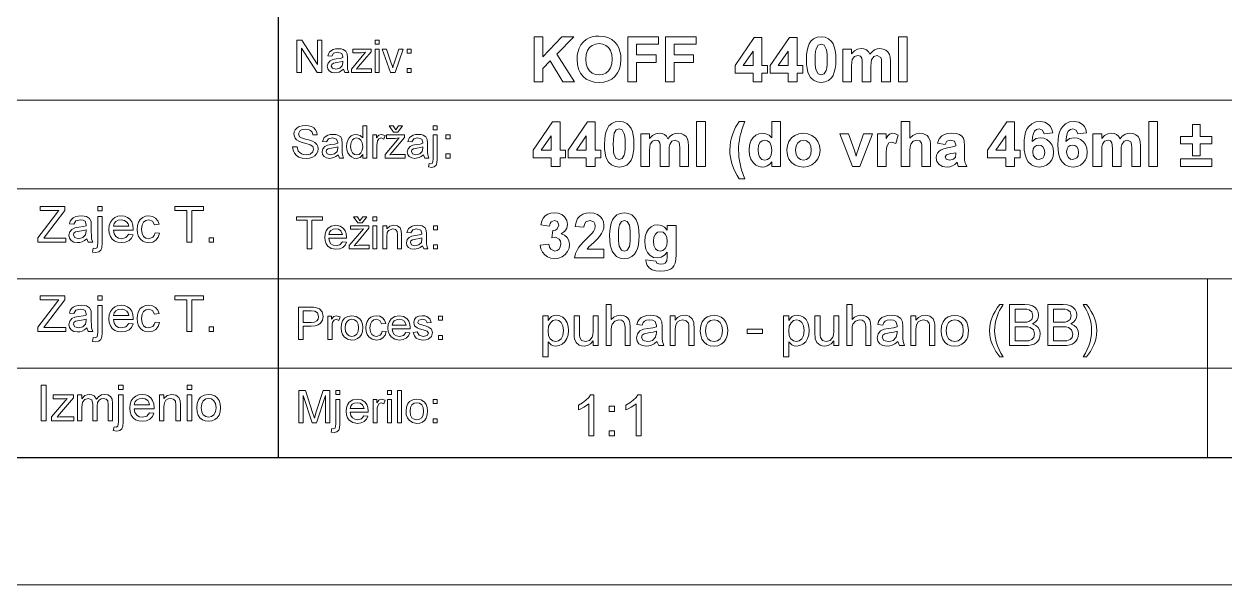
# Model space of a CAD drawing. Extents: x 0 to 420, y 0 to 594.
# Drawn here: x 303 to 369.6, y 0 to 31.1 of the extents above; entities that cross this region are included whole.
import ezdxf

# ---------------------------------------------------------------- set-up
doc = ezdxf.new("R2010")
doc.units = 0

msp = doc.modelspace()

# ---------------------------------------------------------------- linework, layer by layer
at = {"color": 3, "lineweight": 30}
for p, q in [((317.098, 61.47), (317.098, 7.07)), ((28.291, 7.07), (412.971, 7.07))]:
    msp.add_line(p, q, dxfattribs=at)
at = {"lineweight": 13}
for p, q in [((201.425, 26.87), (412.971, 26.87)), ((201.425, 21.97), (412.971, 21.97)), ((201.425, 16.97), (412.971, 16.97)), ((201.425, 12.02), (412.971, 12.02)), ((0, 0), (420.043, 0))]:
    msp.add_line(p, q, dxfattribs=at)
at = {"lineweight": 13, "ltscale": 0.2475}
msp.add_line((368.578, 16.97), (368.578, 7.07), dxfattribs=at)
at = {"lineweight": 13}
for points in [[(318.13, 28.418), (318.13, 30.199), (318.392, 30.199), (319.268, 28.854), (319.268, 30.199), (319.515, 30.199), (319.515, 28.418), (319.253, 28.418), (318.377, 29.763), (318.377, 28.418)], [(322.459, 29.976), (322.459, 30.199), (322.681, 30.199), (322.681, 29.976)], [(331.275, 27.893), (331.275, 30.393), (331.761, 30.393), (331.761, 29.272), (332.813, 30.393), (333.48, 30.393), (332.532, 29.426), (333.515, 27.893), (332.862, 27.893), (332.162, 29.049), (331.761, 28.641), (331.761, 27.893)], [(333.654, 29.128), (333.666, 29.367), (333.704, 29.58), (333.768, 29.765), (333.869, 29.945), (334.002, 30.105), (334.156, 30.237), (334.325, 30.33), (334.489, 30.384), (334.67, 30.417), (334.866, 30.428), (335.128, 30.406), (335.364, 30.343), (335.571, 30.236), (335.752, 30.087), (335.871, 29.94), (335.964, 29.772), (336.031, 29.582), (336.071, 29.372), (336.084, 29.14), (336.063, 28.855), (336.002, 28.604), (335.899, 28.384), (335.754, 28.198), (335.575, 28.049), (335.369, 27.943), (335.134, 27.88), (334.872, 27.858), (334.607, 27.879), (334.371, 27.943), (334.163, 28.048), (333.983, 28.196), (333.839, 28.381), (333.736, 28.598), (333.674, 28.847)], [(334.14, 29.145), (334.163, 28.882), (334.232, 28.666), (334.346, 28.496), (334.497, 28.373), (334.672, 28.299), (334.872, 28.275), (335.071, 28.299), (335.245, 28.372), (335.394, 28.494), (335.507, 28.665), (335.575, 28.884), (335.598, 29.152), (335.576, 29.416), (335.51, 29.631), (335.399, 29.798), (335.253, 29.916), (335.077, 29.987), (334.872, 30.011), (334.666, 29.987), (334.489, 29.915), (334.341, 29.795), (334.229, 29.627), (334.162, 29.41)], [(336.466, 27.893), (336.466, 30.393), (338.167, 30.393), (338.167, 29.976), (336.952, 29.976), (336.952, 29.386), (338.029, 29.386), (338.029, 28.969), (336.952, 28.969), (336.952, 27.893)], [(338.549, 27.893), (338.549, 30.393), (340.251, 30.393), (340.251, 29.976), (339.035, 29.976), (339.035, 29.386), (340.112, 29.386), (340.112, 28.969), (339.035, 28.969), (339.035, 27.893)], [(343.41, 27.893), (343.41, 28.379), (342.404, 28.379), (342.404, 28.794), (343.475, 30.358), (343.897, 30.358), (343.897, 28.796), (344.209, 28.796), (344.209, 28.379), (343.897, 28.379), (343.897, 27.893)], [(345.355, 27.893), (345.355, 28.379), (344.348, 28.379), (344.348, 28.794), (345.419, 30.358), (345.841, 30.358), (345.841, 28.796), (346.154, 28.796), (346.154, 28.379), (345.841, 28.379), (345.841, 27.893)], [(347.178, 30.393), (347.404, 30.364), (347.594, 30.279), (347.749, 30.136), (347.837, 29.998), (347.906, 29.828), (347.955, 29.625), (347.984, 29.391), (347.994, 29.125), (347.984, 28.859), (347.954, 28.625), (347.905, 28.422), (347.836, 28.251), (347.747, 28.112), (347.593, 27.971), (347.403, 27.886), (347.178, 27.858), (346.949, 27.889), (346.752, 27.982), (346.586, 28.137), (346.506, 28.266), (346.443, 28.429), (346.398, 28.628), (346.371, 28.862), (346.362, 29.13), (346.372, 29.395), (346.401, 29.628), (346.451, 29.83), (346.52, 30), (346.609, 30.139), (346.763, 30.28), (346.952, 30.365)], [(347.178, 29.976), (347.013, 29.923), (346.901, 29.731), (346.871, 29.583), (346.854, 29.381), (346.848, 29.125), (346.853, 28.871), (346.869, 28.676), (346.895, 28.54), (347.014, 28.328), (347.178, 28.275), (347.343, 28.329), (347.455, 28.521), (347.484, 28.667), (347.502, 28.868), (347.508, 29.125), (347.502, 29.379), (347.487, 29.574), (347.461, 29.71), (347.342, 29.923)], [(351.466, 27.893), (351.466, 30.393), (351.952, 30.393), (351.952, 27.893)], [(320.702, 28.591), (320.581, 28.499), (320.469, 28.438), (320.236, 28.393), (320.055, 28.419), (319.922, 28.496), (319.839, 28.614), (319.812, 28.76), (319.853, 28.931), (319.962, 29.056), (320.114, 29.127), (320.301, 29.16), (320.522, 29.194), (320.676, 29.234), (320.678, 29.287), (320.618, 29.462), (320.381, 29.531), (320.163, 29.482), (320.059, 29.309), (319.837, 29.333), (319.933, 29.554), (320.128, 29.684), (320.265, 29.718), (320.423, 29.729), (320.573, 29.719), (320.693, 29.69), (320.846, 29.591), (320.914, 29.441), (320.925, 29.246), (320.925, 28.97), (320.929, 28.73), (320.94, 28.591), (320.999, 28.418), (320.777, 28.418)], [(321.148, 28.418), (321.148, 28.604), (321.929, 29.531), (321.704, 29.506), (321.222, 29.506), (321.222, 29.704), (322.236, 29.704), (322.236, 29.557), (321.549, 28.743), (321.421, 28.591), (321.558, 28.61), (321.687, 28.616), (322.261, 28.616), (322.261, 28.418)], [(322.459, 28.418), (322.459, 29.704), (322.681, 29.704), (322.681, 28.418)], [(323.321, 28.418), (322.854, 29.704), (323.09, 29.704), (323.354, 28.934), (323.397, 28.807), (323.436, 28.675), (323.47, 28.787), (323.515, 28.919), (323.782, 29.704), (324.017, 29.704), (323.581, 28.418)], [(324.24, 29.482), (324.24, 29.704), (324.462, 29.704), (324.462, 29.482)], [(343.41, 28.796), (343.41, 29.599), (342.86, 28.796)], [(345.355, 28.796), (345.355, 29.599), (344.804, 28.796)], [(348.376, 29.699), (348.862, 29.699), (348.862, 29.453), (349.021, 29.609), (349.199, 29.702), (349.397, 29.733), (349.55, 29.715), (349.682, 29.659), (349.793, 29.565), (349.881, 29.433), (350.004, 29.565), (350.136, 29.659), (350.277, 29.715), (350.428, 29.733), (350.61, 29.713), (350.762, 29.653), (350.881, 29.553), (350.966, 29.416), (351.002, 29.266), (351.015, 29.044), (351.015, 27.893), (350.529, 27.893), (350.529, 28.909), (350.517, 29.127), (350.481, 29.251), (350.283, 29.351), (350.1, 29.291), (349.976, 29.115), (349.948, 28.964), (349.938, 28.747), (349.938, 27.893), (349.452, 27.893), (349.452, 28.867), (349.446, 29.081), (349.428, 29.202), (349.352, 29.314), (349.212, 29.351), (349.021, 29.293), (348.899, 29.124), (348.871, 28.977), (348.862, 28.757), (348.862, 27.893), (348.376, 27.893)], [(320.678, 29.036), (320.534, 28.997), (320.332, 28.964), (320.147, 28.925), (320.064, 28.863), (320.034, 28.771), (320.098, 28.643), (320.286, 28.591), (320.503, 28.644), (320.642, 28.779), (320.676, 28.967)], [(324.24, 28.418), (324.24, 28.641), (324.462, 28.641), (324.462, 28.418)], [(317.889, 24.289), (318.137, 24.289), (318.206, 24.051), (318.376, 23.901), (318.498, 23.858), (318.634, 23.843), (318.859, 23.887), (319.004, 24.006), (319.052, 24.16), (319.006, 24.3), (318.855, 24.402), (318.747, 24.438), (318.558, 24.49), (318.359, 24.547), (318.225, 24.601), (318.11, 24.676), (318.028, 24.766), (317.964, 24.987), (317.983, 25.117), (318.039, 25.238), (318.133, 25.341), (318.261, 25.415), (318.415, 25.461), (318.585, 25.476), (318.77, 25.46), (318.932, 25.414), (319.065, 25.337), (319.163, 25.231), (319.225, 25.102), (319.25, 24.957), (319.002, 24.957), (318.965, 25.096), (318.887, 25.197), (318.764, 25.258), (318.595, 25.278), (318.422, 25.258), (318.303, 25.199), (318.211, 25.008), (318.276, 24.849), (318.391, 24.786), (318.609, 24.721), (318.839, 24.66), (318.989, 24.608), (319.127, 24.527), (319.224, 24.427), (319.28, 24.31), (319.299, 24.175), (319.279, 24.038), (319.218, 23.909), (319.12, 23.798), (318.986, 23.715), (318.825, 23.663), (318.645, 23.646), (318.424, 23.664), (318.242, 23.721), (318.097, 23.815), (317.987, 23.947), (317.916, 24.108)], [(321.773, 23.67), (321.773, 23.857), (321.625, 23.698), (321.422, 23.646), (321.278, 23.667), (321.146, 23.73), (321.035, 23.831), (320.952, 23.965), (320.9, 24.127), (320.882, 24.312), (320.898, 24.495), (320.946, 24.659), (321.025, 24.797), (321.137, 24.898), (321.271, 24.96), (321.421, 24.981), (321.626, 24.927), (321.773, 24.787), (321.773, 25.451), (321.996, 25.451), (321.996, 23.67)], [(323.603, 25.229), (323.764, 25.451), (323.987, 25.451), (323.727, 25.105), (323.48, 25.105), (323.245, 25.451), (323.467, 25.451)], [(325.681, 25.229), (325.681, 25.451), (325.904, 25.451), (325.904, 25.229)], [(332.221, 23.201), (332.221, 23.687), (331.214, 23.687), (331.214, 24.102), (332.285, 25.667), (332.707, 25.667), (332.707, 24.104), (333.019, 24.104), (333.019, 23.687), (332.707, 23.687), (332.707, 23.201)], [(334.165, 23.201), (334.165, 23.687), (333.158, 23.687), (333.158, 24.102), (334.23, 25.667), (334.651, 25.667), (334.651, 24.104), (334.964, 24.104), (334.964, 23.687), (334.651, 23.687), (334.651, 23.201)], [(335.988, 25.701), (336.214, 25.673), (336.404, 25.587), (336.559, 25.444), (336.647, 25.306), (336.716, 25.136), (336.765, 24.934), (336.794, 24.699), (336.804, 24.433), (336.794, 24.167), (336.765, 23.933), (336.715, 23.73), (336.646, 23.56), (336.557, 23.42), (336.403, 23.279), (336.214, 23.195), (335.988, 23.167), (335.759, 23.197), (335.562, 23.29), (335.397, 23.445), (335.316, 23.574), (335.253, 23.738), (335.208, 23.936), (335.181, 24.17), (335.172, 24.438), (335.182, 24.703), (335.212, 24.936), (335.261, 25.138), (335.33, 25.308), (335.419, 25.447), (335.573, 25.588), (335.763, 25.673)], [(340.276, 23.201), (340.276, 25.701), (340.762, 25.701), (340.762, 23.201)], [(342.95, 22.507), (342.637, 22.507), (342.518, 22.701), (342.413, 22.898), (342.324, 23.1), (342.25, 23.305), (342.191, 23.51), (342.15, 23.712), (342.125, 23.91), (342.117, 24.106), (342.127, 24.343), (342.157, 24.573), (342.208, 24.797), (342.279, 25.015), (342.355, 25.197), (342.439, 25.373), (342.534, 25.541), (342.637, 25.701), (342.95, 25.701), (342.859, 25.459), (342.783, 25.235), (342.722, 25.031), (342.677, 24.845), (342.645, 24.665), (342.621, 24.481), (342.607, 24.291), (342.603, 24.096), (342.608, 23.913), (342.623, 23.726), (342.647, 23.537), (342.681, 23.35), (342.722, 23.169), (342.77, 22.994), (342.812, 22.864), (342.872, 22.702)], [(344.929, 23.201), (344.443, 23.201), (344.443, 23.466), (344.329, 23.332), (344.195, 23.239), (344.052, 23.185), (343.908, 23.167), (343.721, 23.194), (343.553, 23.277), (343.403, 23.416), (343.286, 23.603), (343.216, 23.835), (343.193, 24.111), (343.216, 24.39), (343.286, 24.622), (343.403, 24.804), (343.555, 24.936), (343.732, 25.015), (343.933, 25.042), (344.121, 25.014), (344.291, 24.93), (344.443, 24.79), (344.443, 25.701), (344.929, 25.701)], [(352.099, 25.701), (352.099, 24.765), (352.261, 24.919), (352.442, 25.011), (352.642, 25.042), (352.796, 25.026), (352.934, 24.981), (353.048, 24.911), (353.13, 24.825), (353.221, 24.615), (353.239, 24.468), (353.245, 24.257), (353.245, 23.201), (352.759, 23.201), (352.759, 24.14), (352.752, 24.369), (352.733, 24.495), (352.641, 24.615), (352.476, 24.66), (352.272, 24.603), (352.141, 24.431), (352.11, 24.289), (352.099, 24.092), (352.099, 23.201), (351.613, 23.201), (351.613, 25.701)], [(357.412, 23.201), (357.412, 23.687), (356.405, 23.687), (356.405, 24.102), (357.476, 25.667), (357.898, 25.667), (357.898, 24.104), (358.21, 24.104), (358.21, 23.687), (357.898, 23.687), (357.898, 23.201)], [(360.016, 25.058), (359.53, 25.007), (359.441, 25.217), (359.256, 25.285), (359.116, 25.251), (359, 25.15), (358.938, 25.028), (358.895, 24.841), (358.868, 24.589), (359.07, 24.746), (359.316, 24.798), (359.509, 24.774), (359.681, 24.699), (359.835, 24.575), (359.955, 24.411), (360.027, 24.218), (360.051, 23.997), (360.026, 23.763), (359.953, 23.562), (359.831, 23.394), (359.67, 23.267), (359.482, 23.192), (359.266, 23.167), (359.033, 23.199), (358.831, 23.296), (358.657, 23.459), (358.553, 23.628), (358.478, 23.844), (358.434, 24.107), (358.419, 24.416), (358.429, 24.674), (358.459, 24.901), (358.509, 25.098), (358.579, 25.264), (358.669, 25.4), (358.852, 25.567), (359.068, 25.668), (359.318, 25.701), (359.574, 25.66), (359.782, 25.536), (359.889, 25.41), (359.967, 25.25)], [(361.891, 25.058), (361.405, 25.007), (361.316, 25.217), (361.131, 25.285), (360.991, 25.251), (360.875, 25.15), (360.813, 25.028), (360.77, 24.841), (360.743, 24.589), (360.945, 24.746), (361.191, 24.798), (361.384, 24.774), (361.556, 24.699), (361.71, 24.575), (361.83, 24.411), (361.902, 24.218), (361.926, 23.997), (361.901, 23.763), (361.828, 23.562), (361.706, 23.394), (361.545, 23.267), (361.357, 23.192), (361.141, 23.167), (360.908, 23.199), (360.706, 23.296), (360.532, 23.459), (360.428, 23.628), (360.353, 23.844), (360.309, 24.107), (360.294, 24.416), (360.304, 24.674), (360.334, 24.901), (360.384, 25.098), (360.454, 25.264), (360.544, 25.4), (360.727, 25.567), (360.943, 25.668), (361.193, 25.701), (361.449, 25.66), (361.657, 25.536), (361.764, 25.41), (361.842, 25.25)], [(365.328, 23.201), (365.328, 25.701), (365.814, 25.701), (365.814, 23.201)], [(367.759, 23.792), (367.759, 24.451), (367.099, 24.451), (367.099, 24.868), (367.759, 24.868), (367.759, 25.528), (368.176, 25.528), (368.176, 24.868), (368.835, 24.868), (368.835, 24.451), (368.176, 24.451), (368.176, 23.792)], [(320.412, 23.843), (320.291, 23.751), (320.179, 23.69), (319.946, 23.646), (319.765, 23.671), (319.632, 23.749), (319.549, 23.866), (319.522, 24.012), (319.563, 24.184), (319.672, 24.308), (319.824, 24.379), (320.011, 24.412), (320.232, 24.446), (320.387, 24.487), (320.388, 24.539), (320.329, 24.715), (320.091, 24.783), (319.873, 24.734), (319.769, 24.561), (319.547, 24.585), (319.643, 24.806), (319.838, 24.936), (319.975, 24.97), (320.133, 24.981), (320.283, 24.971), (320.403, 24.942), (320.556, 24.843), (320.624, 24.693), (320.635, 24.498), (320.635, 24.222), (320.639, 23.982), (320.65, 23.843), (320.709, 23.67), (320.487, 23.67)], [(321.105, 24.313), (321.13, 24.107), (321.206, 23.96), (321.315, 23.873), (321.442, 23.843), (321.57, 23.871), (321.677, 23.955), (321.749, 24.096), (321.773, 24.296), (321.748, 24.514), (321.675, 24.665), (321.565, 24.754), (321.433, 24.783), (321.304, 24.755), (321.199, 24.67), (321.128, 24.524)], [(322.342, 23.67), (322.342, 24.957), (322.54, 24.957), (322.54, 24.785), (322.669, 24.943), (322.8, 24.981), (323.01, 24.92), (322.939, 24.721), (322.792, 24.783), (322.674, 24.739), (322.598, 24.618), (322.573, 24.493), (322.564, 24.358), (322.564, 23.67)], [(323.01, 23.67), (323.01, 23.857), (323.792, 24.783), (323.566, 24.759), (323.084, 24.759), (323.084, 24.957), (324.098, 24.957), (324.098, 24.809), (323.411, 23.995), (323.283, 23.843), (323.42, 23.862), (323.549, 23.868), (324.123, 23.868), (324.123, 23.67)], [(325.137, 23.843), (325.016, 23.751), (324.903, 23.69), (324.671, 23.646), (324.49, 23.671), (324.356, 23.749), (324.274, 23.866), (324.246, 24.012), (324.288, 24.184), (324.397, 24.308), (324.548, 24.379), (324.735, 24.412), (324.957, 24.446), (325.111, 24.487), (325.112, 24.539), (325.053, 24.715), (324.815, 24.783), (324.598, 24.734), (324.494, 24.561), (324.271, 24.585), (324.368, 24.806), (324.562, 24.936), (324.7, 24.97), (324.857, 24.981), (325.008, 24.971), (325.127, 24.942), (325.28, 24.843), (325.349, 24.693), (325.36, 24.498), (325.36, 24.222), (325.363, 23.982), (325.374, 23.843), (325.434, 23.67), (325.211, 23.67)], [(325.419, 23.175), (325.46, 23.366), (325.557, 23.349), (325.65, 23.393), (325.681, 23.612), (325.681, 24.957), (325.904, 24.957), (325.904, 23.602), (325.889, 23.401), (325.843, 23.272), (325.74, 23.181), (325.586, 23.151)], [(326.388, 24.734), (326.388, 24.957), (326.611, 24.957), (326.611, 24.734)], [(332.221, 24.104), (332.221, 24.907), (331.67, 24.104)], [(334.165, 24.104), (334.165, 24.907), (333.614, 24.104)], [(335.988, 25.285), (335.823, 25.231), (335.711, 25.039), (335.682, 24.891), (335.664, 24.689), (335.658, 24.433), (335.663, 24.179), (335.679, 23.984), (335.705, 23.848), (335.824, 23.636), (335.988, 23.583), (336.153, 23.637), (336.265, 23.829), (336.294, 23.975), (336.312, 24.177), (336.318, 24.433), (336.313, 24.687), (336.297, 24.882), (336.271, 25.018), (336.152, 25.231)], [(337.186, 25.007), (337.672, 25.007), (337.672, 24.761), (337.831, 24.917), (338.01, 25.01), (338.207, 25.042), (338.361, 25.023), (338.493, 24.967), (338.603, 24.873), (338.691, 24.742), (338.814, 24.873), (338.946, 24.967), (339.087, 25.023), (339.238, 25.042), (339.42, 25.021), (339.572, 24.961), (339.691, 24.862), (339.776, 24.725), (339.813, 24.574), (339.825, 24.352), (339.825, 23.201), (339.339, 23.201), (339.339, 24.217), (339.327, 24.435), (339.291, 24.559), (339.093, 24.66), (338.91, 24.599), (338.786, 24.423), (338.758, 24.273), (338.748, 24.055), (338.748, 23.201), (338.262, 23.201), (338.262, 24.176), (338.256, 24.389), (338.238, 24.51), (338.162, 24.623), (338.022, 24.66), (337.831, 24.601), (337.709, 24.432), (337.681, 24.285), (337.672, 24.065), (337.672, 23.201), (337.186, 23.201)], [(343.679, 24.136), (343.698, 23.894), (343.755, 23.73), (343.888, 23.594), (344.064, 23.548), (344.21, 23.583), (344.332, 23.685), (344.415, 23.854), (344.443, 24.092), (344.416, 24.351), (344.336, 24.527), (344.213, 24.626), (344.061, 24.66), (343.911, 24.627), (343.789, 24.528), (343.706, 24.365)], [(345.276, 24.13), (345.305, 24.362), (345.392, 24.587), (345.532, 24.782), (345.72, 24.925), (345.945, 25.012), (346.195, 25.042), (346.448, 25.012), (346.669, 24.924), (346.858, 24.777), (347.002, 24.585), (347.088, 24.363), (347.117, 24.109), (347.087, 23.853), (347, 23.628), (346.855, 23.434), (346.666, 23.286), (346.447, 23.196), (346.198, 23.167), (345.958, 23.194), (345.73, 23.278), (345.535, 23.415), (345.392, 23.605), (345.328, 23.759), (345.289, 23.934)], [(345.762, 24.104), (345.794, 23.866), (345.888, 23.692), (346.028, 23.584), (346.197, 23.548), (346.367, 23.584), (346.506, 23.692), (346.599, 23.867), (346.63, 24.107), (346.599, 24.342), (346.506, 24.516), (346.367, 24.624), (346.197, 24.66), (346.028, 24.624), (345.888, 24.516), (345.794, 24.342)], [(348.911, 23.201), (348.21, 25.007), (348.696, 25.007), (349.019, 24.085), (349.113, 23.777), (349.159, 23.932), (349.207, 24.085), (349.53, 25.007), (350.016, 25.007), (349.325, 23.201)], [(350.78, 23.201), (350.294, 23.201), (350.294, 25.007), (350.78, 25.007), (350.78, 24.751), (350.878, 24.9), (350.966, 24.987), (351.154, 25.042), (351.299, 25.016), (351.439, 24.94), (351.318, 24.478), (351.096, 24.555), (350.928, 24.503), (350.819, 24.312), (350.797, 24.186), (350.784, 23.994), (350.78, 23.734)], [(354.044, 24.417), (353.627, 24.486), (353.723, 24.732), (353.871, 24.905), (354.005, 24.981), (354.176, 25.026), (354.384, 25.042), (354.654, 25.023), (354.845, 24.966), (354.974, 24.881), (355.058, 24.775), (355.105, 24.61), (355.12, 24.349), (355.12, 23.793), (355.127, 23.587), (355.149, 23.443), (355.191, 23.326), (355.259, 23.201), (354.773, 23.201), (354.727, 23.367), (354.71, 23.433), (354.584, 23.317), (354.45, 23.233), (354.307, 23.183), (354.154, 23.167), (353.906, 23.203), (353.717, 23.313), (353.597, 23.479), (353.557, 23.684), (353.575, 23.824), (353.628, 23.948), (353.712, 24.05), (353.824, 24.126), (353.978, 24.184), (354.188, 24.234), (354.461, 24.292), (354.634, 24.347), (354.634, 24.396), (354.571, 24.599), (354.334, 24.66), (354.15, 24.606)], [(357.412, 24.104), (357.412, 24.907), (356.861, 24.104)], [(362.238, 25.007), (362.724, 25.007), (362.724, 24.761), (362.883, 24.917), (363.062, 25.01), (363.259, 25.042), (363.413, 25.023), (363.545, 24.967), (363.655, 24.873), (363.744, 24.742), (363.866, 24.873), (363.998, 24.967), (364.139, 25.023), (364.29, 25.042), (364.472, 25.021), (364.624, 24.961), (364.743, 24.862), (364.828, 24.725), (364.865, 24.574), (364.877, 24.352), (364.877, 23.201), (364.391, 23.201), (364.391, 24.217), (364.379, 24.435), (364.343, 24.559), (364.145, 24.66), (363.962, 24.599), (363.839, 24.423), (363.81, 24.273), (363.801, 24.055), (363.801, 23.201), (363.314, 23.201), (363.314, 24.176), (363.308, 24.389), (363.29, 24.51), (363.214, 24.623), (363.074, 24.66), (362.883, 24.601), (362.761, 24.432), (362.733, 24.285), (362.724, 24.065), (362.724, 23.201), (362.238, 23.201)], [(320.388, 24.289), (320.244, 24.249), (320.042, 24.216), (319.857, 24.177), (319.774, 24.115), (319.745, 24.023), (319.808, 23.895), (319.996, 23.843), (320.213, 23.896), (320.352, 24.032), (320.387, 24.219)], [(325.112, 24.289), (324.968, 24.249), (324.767, 24.216), (324.582, 24.177), (324.498, 24.115), (324.469, 24.023), (324.533, 23.895), (324.72, 23.843), (324.938, 23.896), (325.077, 24.032), (325.111, 24.219)], [(354.634, 23.965), (354.525, 23.941), (354.367, 23.912), (354.129, 23.851), (354.044, 23.728), (354.112, 23.602), (354.287, 23.548), (354.512, 23.61), (354.617, 23.726), (354.634, 23.896)], [(358.905, 24.009), (358.931, 23.828), (359.012, 23.694), (359.126, 23.611), (359.256, 23.583), (359.476, 23.674), (359.542, 23.793), (359.564, 23.971), (359.541, 24.155), (359.469, 24.283), (359.363, 24.357), (359.232, 24.382), (359.105, 24.358), (359, 24.287), (358.928, 24.17)], [(360.78, 24.009), (360.806, 23.828), (360.887, 23.694), (361.001, 23.611), (361.131, 23.583), (361.351, 23.674), (361.417, 23.793), (361.439, 23.971), (361.416, 24.155), (361.344, 24.283), (361.238, 24.357), (361.107, 24.382), (360.98, 24.358), (360.875, 24.287), (360.803, 24.17)], [(326.388, 23.67), (326.388, 23.893), (326.611, 23.893), (326.611, 23.67)], [(367.099, 23.201), (367.099, 23.618), (368.835, 23.618), (368.835, 23.201)], [(303.763, 19.007), (303.763, 19.236), (304.749, 20.526), (304.847, 20.654), (304.932, 20.766), (303.9, 20.766), (303.9, 20.986), (305.275, 20.986), (305.275, 20.766), (304.202, 19.362), (304.098, 19.227), (305.33, 19.227), (305.33, 19.007)], [(307.089, 20.738), (307.089, 20.986), (307.336, 20.986), (307.336, 20.738)], [(312.025, 19.007), (312.025, 20.766), (311.366, 20.766), (311.366, 20.986), (312.96, 20.986), (312.96, 20.766), (312.3, 20.766), (312.3, 19.007)], [(306.484, 19.199), (306.349, 19.096), (306.224, 19.029), (306.1, 18.992), (305.966, 18.979), (305.765, 19.008), (305.617, 19.094), (305.525, 19.224), (305.495, 19.386), (305.541, 19.577), (305.662, 19.715), (305.83, 19.795), (306.038, 19.831), (306.284, 19.869), (306.455, 19.914), (306.457, 19.973), (306.391, 20.167), (306.28, 20.224), (306.127, 20.243), (305.885, 20.189), (305.77, 19.996), (305.522, 20.024), (305.565, 20.161), (305.629, 20.269), (305.721, 20.352), (305.846, 20.413), (305.998, 20.451), (306.173, 20.463), (306.341, 20.452), (306.473, 20.42), (306.643, 20.31), (306.719, 20.143), (306.732, 19.927), (306.732, 19.619), (306.736, 19.354), (306.748, 19.198), (306.814, 19.007), (306.567, 19.007)], [(306.798, 18.456), (306.843, 18.668), (306.951, 18.649), (307.055, 18.698), (307.089, 18.942), (307.089, 20.436), (307.336, 20.436), (307.336, 18.931), (307.319, 18.707), (307.269, 18.564), (307.155, 18.463), (306.984, 18.429)], [(308.806, 19.446), (309.049, 19.419), (308.963, 19.233), (308.825, 19.094), (308.638, 19.008), (308.406, 18.979), (308.207, 19), (308.038, 19.064), (307.898, 19.171), (307.793, 19.316), (307.731, 19.496), (307.71, 19.709), (307.731, 19.93), (307.794, 20.116), (307.9, 20.265), (308.039, 20.375), (308.203, 20.441), (308.392, 20.463), (308.576, 20.442), (308.735, 20.378), (308.871, 20.271), (308.974, 20.125), (309.036, 19.945), (309.057, 19.73), (309.055, 19.666), (307.957, 19.666), (307.999, 19.466), (308.097, 19.319), (308.238, 19.229), (308.411, 19.199), (308.65, 19.258)], [(307.957, 19.886), (308.809, 19.886), (308.776, 20.024), (308.711, 20.122), (308.57, 20.213), (308.391, 20.243), (308.227, 20.219), (308.092, 20.146), (307.997, 20.033)], [(310.266, 19.529), (310.513, 19.501), (310.444, 19.283), (310.315, 19.118), (310.137, 19.014), (309.922, 18.979), (309.741, 19), (309.585, 19.064), (309.454, 19.17), (309.355, 19.315), (309.296, 19.497), (309.277, 19.716), (309.296, 19.932), (309.353, 20.118), (309.448, 20.269), (309.584, 20.377), (309.746, 20.442), (309.921, 20.463), (310.131, 20.433), (310.298, 20.342), (310.418, 20.194), (310.486, 19.996), (310.239, 19.969), (310.123, 20.175), (309.923, 20.243), (309.762, 20.212), (309.635, 20.118), (309.552, 19.957), (309.524, 19.723), (309.551, 19.486), (309.632, 19.324), (309.757, 19.23), (309.914, 19.199), (310.148, 19.28), (310.224, 19.383)], [(318.702, 18.633), (318.702, 20.216), (318.108, 20.216), (318.108, 20.414), (319.543, 20.414), (319.543, 20.216), (318.949, 20.216), (318.949, 18.633)], [(321.621, 20.191), (321.781, 20.414), (322.004, 20.414), (321.744, 20.068), (321.497, 20.068), (321.262, 20.414), (321.485, 20.414)], [(322.338, 20.191), (322.338, 20.414), (322.561, 20.414), (322.561, 20.191)], [(331.602, 18.834), (332.088, 18.893), (332.126, 18.729), (332.2, 18.609), (332.42, 18.511), (332.547, 18.537), (332.653, 18.617), (332.724, 18.742), (332.748, 18.904), (332.726, 19.057), (332.663, 19.175), (332.455, 19.275), (332.262, 19.239), (332.306, 19.657), (332.451, 19.674), (332.557, 19.735), (332.644, 19.956), (332.577, 20.142), (332.401, 20.212), (332.216, 20.132), (332.155, 20.034), (332.123, 19.9), (331.637, 19.97), (331.694, 20.176), (331.774, 20.335), (331.884, 20.457), (332.03, 20.55), (332.204, 20.609), (332.397, 20.629), (332.614, 20.604), (332.801, 20.53), (332.956, 20.405), (333.086, 20.21), (333.13, 19.991), (333.089, 19.788), (332.968, 19.614), (332.766, 19.469), (332.958, 19.396), (333.106, 19.265), (333.202, 19.089), (333.234, 18.881), (333.208, 18.674), (333.129, 18.488), (332.998, 18.324), (332.827, 18.196), (332.631, 18.12), (332.41, 18.094), (332.2, 18.117), (332.016, 18.185), (331.857, 18.299), (331.731, 18.449), (331.646, 18.627)], [(335.144, 18.615), (335.144, 18.129), (333.512, 18.129), (333.564, 18.371), (333.668, 18.601), (333.749, 18.721), (333.862, 18.86), (334.007, 19.017), (334.183, 19.192), (334.363, 19.369), (334.49, 19.503), (334.563, 19.595), (334.634, 19.741), (334.658, 19.885), (334.637, 20.024), (334.577, 20.127), (334.353, 20.212), (334.129, 20.124), (334.063, 20.006), (334.033, 19.83), (333.546, 19.877), (333.594, 20.12), (333.682, 20.312), (333.81, 20.454), (333.97, 20.551), (334.154, 20.609), (334.363, 20.629), (334.589, 20.607), (334.78, 20.542), (334.936, 20.434), (335.051, 20.294), (335.12, 20.133), (335.144, 19.95), (335.129, 19.79), (335.086, 19.637), (335.011, 19.484), (334.903, 19.325), (334.784, 19.193), (334.595, 19.014), (334.412, 18.845), (334.312, 18.745), (334.219, 18.615)], [(336.272, 20.629), (336.498, 20.6), (336.688, 20.515), (336.843, 20.372), (336.931, 20.234), (337, 20.064), (337.049, 19.861), (337.078, 19.627), (337.088, 19.36), (337.078, 19.095), (337.049, 18.86), (336.999, 18.658), (336.93, 18.487), (336.841, 18.348), (336.687, 18.207), (336.498, 18.122), (336.272, 18.094), (336.043, 18.125), (335.846, 18.218), (335.681, 18.373), (335.6, 18.502), (335.537, 18.665), (335.492, 18.864), (335.465, 19.097), (335.456, 19.366), (335.466, 19.631), (335.496, 19.864), (335.545, 20.066), (335.614, 20.236), (335.703, 20.375), (335.857, 20.516), (336.047, 20.601)], [(336.272, 20.212), (336.107, 20.158), (335.995, 19.966), (335.966, 19.819), (335.948, 19.617), (335.942, 19.36), (335.947, 19.106), (335.963, 18.912), (335.989, 18.776), (336.108, 18.564), (336.272, 18.511), (336.437, 18.565), (336.549, 18.757), (336.579, 18.903), (336.596, 19.104), (336.602, 19.36), (336.597, 19.615), (336.581, 19.81), (336.555, 19.946), (336.436, 20.158)], [(337.47, 18.025), (338.026, 17.955), (338.084, 17.83), (338.282, 17.782), (338.434, 17.796), (338.542, 17.839), (338.63, 17.963), (338.651, 18.189), (338.651, 18.459), (338.49, 18.276), (338.31, 18.166), (338.111, 18.129), (337.895, 18.163), (337.712, 18.265), (337.56, 18.435), (337.471, 18.61), (337.418, 18.811), (337.401, 19.039), (337.424, 19.317), (337.493, 19.547), (337.609, 19.73), (337.76, 19.863), (337.933, 19.943), (338.129, 19.969), (338.329, 19.935), (338.503, 19.833), (338.651, 19.662), (338.651, 19.934), (339.137, 19.934), (339.137, 18.317), (339.124, 18.038), (339.085, 17.839), (339.023, 17.698), (338.94, 17.591), (338.831, 17.511), (338.69, 17.451), (338.514, 17.412), (338.296, 17.4), (338.025, 17.417), (337.812, 17.471), (337.657, 17.56), (337.516, 17.741), (337.468, 17.966)], [(306.457, 19.694), (306.297, 19.65), (306.073, 19.613), (305.867, 19.57), (305.775, 19.501), (305.742, 19.399), (305.813, 19.256), (306.021, 19.199), (306.263, 19.258), (306.418, 19.408), (306.455, 19.617)], [(320.653, 19.029), (320.872, 19.004), (320.794, 18.837), (320.67, 18.712), (320.502, 18.634), (320.293, 18.608), (320.035, 18.651), (319.836, 18.781), (319.742, 18.912), (319.685, 19.073), (319.667, 19.265), (319.686, 19.464), (319.742, 19.631), (319.837, 19.766), (320.034, 19.899), (320.281, 19.944), (320.52, 19.901), (320.711, 19.771), (320.804, 19.64), (320.86, 19.477), (320.879, 19.284), (320.877, 19.227), (319.889, 19.227), (319.927, 19.047), (320.015, 18.914), (320.142, 18.833), (320.297, 18.806), (320.512, 18.859)], [(319.889, 19.424), (320.656, 19.424), (320.568, 19.636), (320.44, 19.719), (320.28, 19.746), (320.132, 19.724), (320.01, 19.658), (319.925, 19.556)], [(321.027, 18.633), (321.027, 18.819), (321.809, 19.746), (321.583, 19.721), (321.101, 19.721), (321.101, 19.919), (322.115, 19.919), (322.115, 19.772), (321.429, 18.958), (321.301, 18.806), (321.438, 18.825), (321.566, 18.831), (322.14, 18.831), (322.14, 18.633)], [(322.338, 18.633), (322.338, 19.919), (322.561, 19.919), (322.561, 18.633)], [(322.882, 18.633), (322.882, 19.919), (323.105, 19.919), (323.105, 19.737), (323.271, 19.892), (323.498, 19.944), (323.704, 19.902), (323.844, 19.793), (323.91, 19.632), (323.921, 19.421), (323.921, 18.633), (323.699, 18.633), (323.699, 19.406), (323.674, 19.603), (323.586, 19.707), (323.438, 19.746), (323.203, 19.659), (323.13, 19.532), (323.105, 19.327), (323.105, 18.633)], [(325.084, 18.806), (324.962, 18.713), (324.85, 18.653), (324.618, 18.608), (324.437, 18.634), (324.303, 18.711), (324.221, 18.829), (324.193, 18.975), (324.235, 19.146), (324.344, 19.271), (324.495, 19.342), (324.682, 19.375), (324.904, 19.409), (325.058, 19.449), (325.059, 19.502), (325, 19.677), (324.762, 19.746), (324.544, 19.697), (324.441, 19.523), (324.218, 19.548), (324.315, 19.769), (324.509, 19.899), (324.646, 19.933), (324.804, 19.944), (324.955, 19.934), (325.074, 19.905), (325.227, 19.806), (325.296, 19.656), (325.306, 19.461), (325.306, 19.184), (325.31, 18.945), (325.321, 18.805), (325.381, 18.633), (325.158, 18.633)], [(325.702, 19.697), (325.702, 19.919), (325.925, 19.919), (325.925, 19.697)], [(337.887, 19.056), (337.913, 18.811), (337.993, 18.642), (338.111, 18.544), (338.254, 18.511), (338.408, 18.544), (338.536, 18.645), (338.622, 18.812), (338.651, 19.044), (338.623, 19.284), (338.54, 19.453), (338.416, 19.554), (338.262, 19.587), (338.113, 19.554), (337.993, 19.456), (337.913, 19.29)], [(313.262, 19.007), (313.262, 19.254), (313.509, 19.254), (313.509, 19.007)], [(325.059, 19.251), (324.915, 19.212), (324.714, 19.179), (324.529, 19.14), (324.445, 19.077), (324.416, 18.986), (324.48, 18.857), (324.667, 18.806), (324.884, 18.859), (325.024, 18.994), (325.058, 19.182)], [(325.702, 18.633), (325.702, 18.856), (325.925, 18.856), (325.925, 18.633)], [(303.763, 14.057), (303.763, 14.286), (304.749, 15.576), (304.847, 15.704), (304.932, 15.816), (303.9, 15.816), (303.9, 16.036), (305.275, 16.036), (305.275, 15.816), (304.202, 14.412), (304.098, 14.277), (305.33, 14.277), (305.33, 14.057)], [(307.089, 15.788), (307.089, 16.036), (307.336, 16.036), (307.336, 15.788)], [(312.025, 14.057), (312.025, 15.816), (311.366, 15.816), (311.366, 16.036), (312.96, 16.036), (312.96, 15.816), (312.3, 15.816), (312.3, 14.057)], [(306.484, 14.249), (306.349, 14.146), (306.224, 14.079), (306.1, 14.042), (305.966, 14.029), (305.765, 14.058), (305.617, 14.144), (305.525, 14.274), (305.495, 14.436), (305.541, 14.627), (305.662, 14.765), (305.83, 14.845), (306.038, 14.881), (306.284, 14.919), (306.455, 14.964), (306.457, 15.023), (306.391, 15.217), (306.28, 15.274), (306.127, 15.293), (305.885, 15.239), (305.77, 15.046), (305.522, 15.074), (305.565, 15.211), (305.629, 15.319), (305.721, 15.402), (305.846, 15.463), (305.998, 15.501), (306.173, 15.513), (306.341, 15.502), (306.473, 15.47), (306.643, 15.36), (306.719, 15.193), (306.732, 14.977), (306.732, 14.669), (306.736, 14.404), (306.748, 14.248), (306.814, 14.057), (306.567, 14.057)], [(306.798, 13.506), (306.843, 13.718), (306.951, 13.699), (307.055, 13.748), (307.089, 13.992), (307.089, 15.486), (307.336, 15.486), (307.336, 13.981), (307.319, 13.757), (307.269, 13.614), (307.155, 13.513), (306.984, 13.479)], [(308.806, 14.496), (309.049, 14.469), (308.963, 14.283), (308.825, 14.144), (308.638, 14.058), (308.406, 14.029), (308.207, 14.05), (308.038, 14.114), (307.898, 14.221), (307.793, 14.366), (307.731, 14.546), (307.71, 14.759), (307.731, 14.98), (307.794, 15.166), (307.9, 15.315), (308.039, 15.425), (308.203, 15.491), (308.392, 15.513), (308.576, 15.492), (308.735, 15.428), (308.871, 15.321), (308.974, 15.175), (309.036, 14.995), (309.057, 14.78), (309.055, 14.716), (307.957, 14.716), (307.999, 14.516), (308.097, 14.369), (308.238, 14.279), (308.411, 14.249), (308.65, 14.308)], [(310.266, 14.579), (310.513, 14.551), (310.444, 14.333), (310.315, 14.168), (310.137, 14.064), (309.922, 14.029), (309.741, 14.05), (309.585, 14.114), (309.454, 14.22), (309.355, 14.365), (309.296, 14.547), (309.277, 14.766), (309.296, 14.982), (309.353, 15.168), (309.448, 15.319), (309.584, 15.427), (309.746, 15.492), (309.921, 15.513), (310.131, 15.483), (310.298, 15.392), (310.418, 15.244), (310.486, 15.046), (310.239, 15.019), (310.123, 15.225), (309.923, 15.293), (309.762, 15.262), (309.635, 15.168), (309.552, 15.007), (309.524, 14.773), (309.551, 14.536), (309.632, 14.374), (309.757, 14.28), (309.914, 14.249), (310.148, 14.33), (310.224, 14.433)], [(318.224, 13.604), (318.224, 15.404), (318.891, 15.404), (319.047, 15.4), (319.16, 15.387), (319.378, 15.304), (319.52, 15.134), (319.574, 14.892), (319.539, 14.684), (319.432, 14.51), (319.313, 14.423), (319.142, 14.371), (318.921, 14.354), (318.474, 14.354), (318.474, 13.604)], [(335.266, 13.273), (335.266, 15.549), (335.55, 15.549), (335.55, 14.711), (335.689, 14.843), (335.851, 14.922), (336.035, 14.949), (336.203, 14.931), (336.347, 14.877), (336.461, 14.792), (336.537, 14.679), (336.579, 14.524), (336.594, 14.312), (336.594, 13.273), (336.309, 13.273), (336.309, 14.302), (336.287, 14.48), (336.221, 14.602), (336.115, 14.673), (335.972, 14.696), (335.746, 14.633), (335.595, 14.461), (335.562, 14.332), (335.55, 14.161), (335.55, 13.273)], [(348.606, 13.273), (348.606, 15.549), (348.89, 15.549), (348.89, 14.711), (349.029, 14.843), (349.191, 14.922), (349.374, 14.949), (349.542, 14.931), (349.687, 14.877), (349.801, 14.792), (349.876, 14.679), (349.919, 14.524), (349.934, 14.312), (349.934, 13.273), (349.649, 13.273), (349.649, 14.302), (349.627, 14.48), (349.561, 14.602), (349.455, 14.673), (349.312, 14.696), (349.086, 14.633), (348.935, 14.461), (348.902, 14.332), (348.89, 14.161), (348.89, 13.273)], [(357.078, 12.641), (356.963, 12.79), (356.857, 12.95), (356.761, 13.122), (356.674, 13.307), (356.601, 13.499), (356.55, 13.695), (356.519, 13.894), (356.509, 14.097), (356.522, 14.334), (356.564, 14.564), (356.632, 14.787), (356.714, 14.978), (356.816, 15.169), (356.937, 15.359), (357.078, 15.549), (357.267, 15.549), (357.154, 15.36), (357.069, 15.21), (357.013, 15.1), (356.927, 14.887), (356.861, 14.664), (356.823, 14.475), (356.801, 14.286), (356.793, 14.095), (356.803, 13.887), (356.832, 13.68), (356.88, 13.472), (356.948, 13.264), (357.035, 13.056), (357.142, 12.849), (357.267, 12.641)], [(357.615, 13.273), (357.615, 15.549), (358.471, 15.549), (358.706, 15.532), (358.89, 15.48), (359.031, 15.391), (359.138, 15.265), (359.205, 15.117), (359.227, 14.962), (359.206, 14.819), (359.143, 14.685), (359.038, 14.567), (358.89, 14.475), (359.074, 14.393), (359.21, 14.27), (359.294, 14.112), (359.322, 13.928), (359.305, 13.775), (359.255, 13.633), (359.18, 13.512), (359.089, 13.423), (358.978, 13.358), (358.842, 13.311), (358.676, 13.283), (358.477, 13.273)], [(359.733, 13.273), (359.733, 15.549), (360.589, 15.549), (360.824, 15.532), (361.008, 15.48), (361.149, 15.391), (361.256, 15.265), (361.323, 15.117), (361.345, 14.962), (361.324, 14.819), (361.261, 14.685), (361.156, 14.567), (361.008, 14.475), (361.192, 14.393), (361.328, 14.27), (361.412, 14.112), (361.44, 13.928), (361.423, 13.775), (361.373, 13.633), (361.298, 13.512), (361.207, 13.423), (361.096, 13.358), (360.96, 13.311), (360.794, 13.283), (360.595, 13.273)], [(361.883, 12.641), (361.693, 12.641), (361.819, 12.849), (361.925, 13.056), (362.012, 13.264), (362.08, 13.472), (362.128, 13.68), (362.157, 13.887), (362.167, 14.095), (362.159, 14.285), (362.137, 14.473), (362.099, 14.66), (362.034, 14.882), (361.948, 15.096), (361.892, 15.207), (361.807, 15.358), (361.693, 15.549), (361.883, 15.549), (362.023, 15.359), (362.145, 15.169), (362.246, 14.978), (362.328, 14.787), (362.397, 14.564), (362.438, 14.334), (362.452, 14.097), (362.441, 13.894), (362.41, 13.695), (362.358, 13.499), (362.286, 13.307), (362.198, 13.122), (362.102, 12.95), (361.997, 12.79)], [(306.457, 14.744), (306.297, 14.7), (306.073, 14.663), (305.867, 14.62), (305.775, 14.551), (305.742, 14.449), (305.813, 14.306), (306.021, 14.249), (306.263, 14.308), (306.418, 14.458), (306.455, 14.667)], [(307.957, 14.936), (308.809, 14.936), (308.776, 15.074), (308.711, 15.172), (308.57, 15.263), (308.391, 15.293), (308.227, 15.269), (308.092, 15.196), (307.997, 15.083)], [(318.474, 14.554), (318.919, 14.554), (319.107, 14.576), (319.231, 14.641), (319.301, 14.745), (319.324, 14.885), (319.27, 15.08), (319.126, 15.188), (318.914, 15.204), (318.474, 15.204)], [(319.849, 13.604), (319.849, 14.904), (320.049, 14.904), (320.049, 14.73), (320.18, 14.89), (320.312, 14.929), (320.524, 14.867), (320.452, 14.666), (320.304, 14.729), (320.184, 14.684), (320.108, 14.561), (320.083, 14.436), (320.074, 14.299), (320.074, 13.604)], [(320.574, 14.254), (320.596, 14.472), (320.662, 14.649), (320.772, 14.785), (320.955, 14.893), (321.175, 14.929), (321.415, 14.885), (321.606, 14.754), (321.699, 14.623), (321.755, 14.462), (321.774, 14.272), (321.755, 14.049), (321.7, 13.88), (321.609, 13.753), (321.484, 13.658), (321.336, 13.599), (321.175, 13.579), (320.931, 13.622), (320.74, 13.753), (320.648, 13.886), (320.592, 14.053)], [(320.799, 14.254), (320.826, 14.046), (320.906, 13.897), (321.026, 13.808), (321.175, 13.779), (321.322, 13.809), (321.442, 13.898), (321.522, 14.048), (321.549, 14.261), (321.522, 14.464), (321.442, 14.61), (321.321, 14.699), (321.175, 14.729), (321.026, 14.699), (320.906, 14.611), (320.826, 14.463)], [(322.849, 14.079), (323.074, 14.054), (323.011, 13.855), (322.894, 13.705), (322.732, 13.61), (322.536, 13.579), (322.297, 13.622), (322.11, 13.752), (322.021, 13.884), (321.967, 14.05), (321.949, 14.249), (321.966, 14.445), (322.018, 14.615), (322.105, 14.752), (322.228, 14.85), (322.376, 14.909), (322.535, 14.929), (322.726, 14.901), (322.878, 14.818), (322.988, 14.684), (323.049, 14.504), (322.824, 14.479), (322.719, 14.666), (322.537, 14.729), (322.391, 14.7), (322.275, 14.615), (322.199, 14.468), (322.174, 14.255), (322.199, 14.039), (322.272, 13.892), (322.386, 13.807), (322.529, 13.779), (322.741, 13.852), (322.811, 13.946)], [(324.171, 14.004), (324.392, 13.979), (324.313, 13.81), (324.188, 13.684), (324.018, 13.605), (323.807, 13.579), (323.546, 13.622), (323.345, 13.753), (323.25, 13.885), (323.193, 14.049), (323.174, 14.243), (323.193, 14.444), (323.251, 14.612), (323.347, 14.749), (323.545, 14.884), (323.795, 14.929), (324.037, 14.885), (324.23, 14.754), (324.324, 14.621), (324.38, 14.457), (324.399, 14.262), (324.398, 14.204), (323.399, 14.204), (323.437, 14.022), (323.526, 13.888), (323.655, 13.806), (323.811, 13.779), (324.029, 13.833)], [(323.399, 14.404), (324.174, 14.404), (324.085, 14.618), (323.956, 14.701), (323.794, 14.729), (323.645, 14.707), (323.521, 14.64), (323.435, 14.537)], [(324.574, 14.004), (324.799, 14.029), (324.9, 13.843), (325.13, 13.779), (325.352, 13.836), (325.424, 13.969), (325.34, 14.077), (325.115, 14.146), (324.922, 14.203), (324.794, 14.252), (324.649, 14.376), (324.599, 14.552), (324.638, 14.714), (324.744, 14.838), (324.882, 14.902), (325.069, 14.929), (325.209, 14.917), (325.332, 14.884), (325.5, 14.761), (325.574, 14.554), (325.349, 14.529), (325.27, 14.676), (325.085, 14.729), (324.884, 14.683), (324.824, 14.576), (324.849, 14.505), (324.927, 14.452), (325.108, 14.4), (325.297, 14.343), (325.428, 14.298), (325.59, 14.181), (325.649, 13.992), (325.585, 13.784), (325.4, 13.632), (325.272, 13.592), (325.128, 13.579), (324.905, 13.606), (324.743, 13.686), (324.635, 13.819)], [(325.974, 14.679), (325.974, 14.904), (326.199, 14.904), (326.199, 14.679)], [(331.757, 12.641), (331.757, 14.917), (332.042, 14.917), (332.042, 14.665), (332.134, 14.789), (332.238, 14.878), (332.359, 14.931), (332.504, 14.949), (332.696, 14.922), (332.865, 14.841), (333.001, 14.711), (333.1, 14.537), (333.16, 14.332), (333.18, 14.108), (333.157, 13.869), (333.09, 13.656), (332.98, 13.479), (332.829, 13.349), (332.654, 13.269), (332.469, 13.242), (332.339, 13.258), (332.222, 13.307), (332.042, 13.471), (332.042, 12.641)], [(332.042, 14.082), (332.072, 13.821), (332.165, 13.638), (332.301, 13.531), (332.463, 13.495), (332.628, 13.532), (332.768, 13.643), (332.863, 13.832), (332.895, 14.103), (332.864, 14.363), (332.771, 14.548), (332.635, 14.659), (332.475, 14.696), (332.314, 14.657), (332.173, 14.539), (332.074, 14.346)], [(334.539, 13.273), (334.539, 13.533), (334.401, 13.371), (334.234, 13.274), (334.037, 13.242), (333.901, 13.256), (333.775, 13.297), (333.595, 13.437), (333.512, 13.643), (333.5, 13.749), (333.496, 13.902), (333.496, 14.917), (333.78, 14.917), (333.78, 14.017), (333.784, 13.837), (333.797, 13.727), (333.906, 13.557), (334.112, 13.495), (334.342, 13.558), (334.494, 13.731), (334.528, 13.865), (334.539, 14.048), (334.539, 14.917), (334.823, 14.917), (334.823, 13.273)], [(338.079, 13.495), (337.924, 13.376), (337.781, 13.299), (337.637, 13.256), (337.484, 13.242), (337.253, 13.275), (337.082, 13.374), (336.977, 13.523), (336.941, 13.71), (336.994, 13.929), (337.133, 14.089), (337.327, 14.18), (337.566, 14.221), (337.849, 14.265), (338.046, 14.317), (338.048, 14.384), (337.972, 14.608), (337.845, 14.674), (337.668, 14.696), (337.504, 14.68), (337.39, 14.633), (337.312, 14.546), (337.257, 14.411), (336.973, 14.443), (337.023, 14.601), (337.096, 14.725), (337.202, 14.82), (337.345, 14.891), (337.52, 14.934), (337.722, 14.949), (337.914, 14.936), (338.067, 14.899), (338.262, 14.773), (338.35, 14.58), (338.364, 14.331), (338.364, 13.978), (338.369, 13.673), (338.383, 13.494), (338.459, 13.273), (338.174, 13.273)], [(338.806, 13.273), (338.806, 14.917), (339.091, 14.917), (339.091, 14.684), (339.224, 14.831), (339.392, 14.919), (339.594, 14.949), (339.731, 14.936), (339.857, 14.896), (340.036, 14.756), (340.119, 14.551), (340.13, 14.445), (340.134, 14.281), (340.134, 13.273), (339.85, 13.273), (339.85, 14.262), (339.842, 14.409), (339.818, 14.513), (339.706, 14.646), (339.516, 14.696), (339.355, 14.668), (339.217, 14.584), (339.122, 14.423), (339.091, 14.161), (339.091, 13.273)], [(340.482, 14.095), (340.51, 14.372), (340.593, 14.596), (340.732, 14.768), (340.881, 14.868), (341.051, 14.929), (341.241, 14.949), (341.451, 14.924), (341.632, 14.851), (341.787, 14.728), (341.905, 14.562), (341.976, 14.359), (341.999, 14.119), (341.989, 13.923), (341.957, 13.758), (341.905, 13.622), (341.79, 13.462), (341.632, 13.342), (341.445, 13.267), (341.241, 13.242), (341.029, 13.266), (340.846, 13.34), (340.691, 13.462), (340.575, 13.63), (340.505, 13.841)], [(340.766, 14.096), (340.8, 13.832), (340.901, 13.645), (341.054, 13.532), (341.241, 13.495), (341.427, 13.532), (341.58, 13.645), (341.681, 13.836), (341.715, 14.105), (341.681, 14.361), (341.579, 14.546), (341.427, 14.659), (341.241, 14.696), (341.054, 14.659), (340.901, 14.547), (340.8, 14.36)], [(345.097, 12.641), (345.097, 14.917), (345.382, 14.917), (345.382, 14.665), (345.474, 14.789), (345.578, 14.878), (345.699, 14.931), (345.844, 14.949), (346.036, 14.922), (346.204, 14.841), (346.341, 14.711), (346.44, 14.537), (346.5, 14.332), (346.52, 14.108), (346.497, 13.869), (346.43, 13.656), (346.32, 13.479), (346.169, 13.349), (345.994, 13.269), (345.809, 13.242), (345.678, 13.258), (345.562, 13.307), (345.382, 13.471), (345.382, 12.641)], [(345.382, 14.082), (345.412, 13.821), (345.505, 13.638), (345.641, 13.531), (345.803, 13.495), (345.968, 13.532), (346.108, 13.643), (346.203, 13.832), (346.235, 14.103), (346.204, 14.363), (346.111, 14.548), (345.975, 14.659), (345.815, 14.696), (345.654, 14.657), (345.513, 14.539), (345.414, 14.346)], [(347.879, 13.273), (347.879, 13.533), (347.741, 13.371), (347.573, 13.274), (347.376, 13.242), (347.241, 13.256), (347.115, 13.297), (346.935, 13.437), (346.852, 13.643), (346.84, 13.749), (346.836, 13.902), (346.836, 14.917), (347.12, 14.917), (347.12, 14.017), (347.124, 13.837), (347.137, 13.727), (347.246, 13.557), (347.452, 13.495), (347.682, 13.558), (347.834, 13.731), (347.868, 13.865), (347.879, 14.048), (347.879, 14.917), (348.163, 14.917), (348.163, 13.273)], [(351.419, 13.495), (351.264, 13.376), (351.12, 13.299), (350.977, 13.256), (350.824, 13.242), (350.592, 13.275), (350.422, 13.374), (350.316, 13.523), (350.281, 13.71), (350.334, 13.929), (350.473, 14.089), (350.667, 14.18), (350.906, 14.221), (351.189, 14.265), (351.386, 14.317), (351.388, 14.384), (351.312, 14.608), (351.185, 14.674), (351.008, 14.696), (350.844, 14.68), (350.73, 14.633), (350.652, 14.546), (350.597, 14.411), (350.313, 14.443), (350.362, 14.601), (350.436, 14.725), (350.541, 14.82), (350.685, 14.891), (350.86, 14.934), (351.062, 14.949), (351.254, 14.936), (351.407, 14.899), (351.602, 14.773), (351.69, 14.58), (351.704, 14.331), (351.704, 13.978), (351.708, 13.673), (351.723, 13.494), (351.799, 13.273), (351.514, 13.273)], [(352.146, 13.273), (352.146, 14.917), (352.431, 14.917), (352.431, 14.684), (352.564, 14.831), (352.732, 14.919), (352.934, 14.949), (353.071, 14.936), (353.197, 14.896), (353.376, 14.756), (353.459, 14.551), (353.47, 14.445), (353.474, 14.281), (353.474, 13.273), (353.189, 13.273), (353.189, 14.262), (353.182, 14.409), (353.158, 14.513), (353.046, 14.646), (352.856, 14.696), (352.695, 14.668), (352.557, 14.584), (352.462, 14.423), (352.431, 14.161), (352.431, 13.273)], [(353.822, 14.095), (353.849, 14.372), (353.933, 14.596), (354.072, 14.768), (354.221, 14.868), (354.391, 14.929), (354.581, 14.949), (354.79, 14.924), (354.972, 14.851), (355.127, 14.728), (355.245, 14.562), (355.315, 14.359), (355.339, 14.119), (355.329, 13.923), (355.297, 13.758), (355.245, 13.622), (355.13, 13.462), (354.972, 13.342), (354.785, 13.267), (354.581, 13.242), (354.369, 13.266), (354.186, 13.34), (354.031, 13.462), (353.915, 13.63), (353.845, 13.841)], [(354.106, 14.096), (354.14, 13.832), (354.241, 13.645), (354.394, 13.532), (354.581, 13.495), (354.767, 13.532), (354.919, 13.645), (355.021, 13.836), (355.055, 14.105), (355.021, 14.361), (354.919, 14.546), (354.766, 14.659), (354.581, 14.696), (354.394, 14.659), (354.241, 14.547), (354.14, 14.36)], [(357.931, 14.57), (358.408, 14.57), (358.575, 14.577), (358.687, 14.598), (358.855, 14.717), (358.911, 14.928), (358.858, 15.138), (358.708, 15.263), (358.575, 15.288), (358.372, 15.297), (357.931, 15.297)], [(360.049, 14.57), (360.526, 14.57), (360.693, 14.577), (360.805, 14.598), (360.972, 14.717), (361.029, 14.928), (360.976, 15.138), (360.826, 15.263), (360.693, 15.288), (360.49, 15.297), (360.049, 15.297)], [(313.262, 14.057), (313.262, 14.304), (313.509, 14.304), (313.509, 14.057)], [(338.048, 14.064), (337.864, 14.013), (337.606, 13.971), (337.37, 13.922), (337.263, 13.842), (337.226, 13.724), (337.308, 13.56), (337.547, 13.495), (337.694, 13.512), (337.824, 13.562), (338.003, 13.735), (338.046, 13.975)], [(343.074, 13.937), (343.074, 14.19), (343.927, 14.19), (343.927, 13.937)], [(351.388, 14.064), (351.204, 14.013), (350.946, 13.971), (350.71, 13.922), (350.603, 13.842), (350.566, 13.724), (350.647, 13.56), (350.887, 13.495), (351.034, 13.512), (351.164, 13.562), (351.343, 13.735), (351.386, 13.975)], [(357.931, 13.526), (358.482, 13.526), (358.681, 13.537), (358.851, 13.6), (358.962, 13.728), (359.006, 13.922), (358.941, 14.145), (358.764, 14.278), (358.628, 14.307), (358.441, 14.317), (357.931, 14.317)], [(360.049, 13.526), (360.6, 13.526), (360.799, 13.537), (360.969, 13.6), (361.08, 13.728), (361.124, 13.922), (361.059, 14.145), (360.882, 14.278), (360.746, 14.307), (360.559, 14.317), (360.049, 14.317)], [(325.974, 13.604), (325.974, 13.829), (326.199, 13.829), (326.199, 13.604)], [(303.955, 9.107), (303.955, 11.086), (304.23, 11.086), (304.23, 9.107)], [(308.243, 10.838), (308.243, 11.086), (308.491, 11.086), (308.491, 10.838)], [(312.053, 10.838), (312.053, 11.086), (312.3, 11.086), (312.3, 10.838)], [(318.233, 8.981), (318.233, 10.781), (318.605, 10.781), (319.013, 9.514), (319.062, 9.359), (319.096, 9.249), (319.133, 9.37), (319.185, 9.536), (319.591, 10.781), (319.958, 10.781), (319.958, 8.981), (319.708, 8.981), (319.708, 10.506), (319.219, 8.981), (318.969, 8.981), (318.483, 10.506), (318.483, 8.981)], [(320.283, 10.556), (320.283, 10.781), (320.508, 10.781), (320.508, 10.556)], [(323.148, 10.556), (323.148, 10.781), (323.373, 10.781), (323.373, 10.556)], [(323.698, 8.981), (323.698, 10.781), (323.923, 10.781), (323.923, 8.981)], [(304.533, 9.107), (304.533, 9.314), (305.401, 10.343), (305.268, 10.323), (305.151, 10.316), (304.615, 10.316), (304.615, 10.536), (305.742, 10.536), (305.742, 10.372), (304.979, 9.467), (304.837, 9.299), (304.989, 9.32), (305.132, 9.327), (305.77, 9.327), (305.77, 9.107)], [(305.962, 9.107), (305.962, 10.536), (306.209, 10.536), (306.209, 10.321), (306.383, 10.497), (306.499, 10.547), (306.63, 10.563), (306.771, 10.546), (306.884, 10.495), (307.023, 10.304), (307.148, 10.448), (307.297, 10.535), (307.468, 10.563), (307.658, 10.534), (307.798, 10.446), (307.885, 10.297), (307.913, 10.085), (307.913, 9.107), (307.666, 9.107), (307.666, 9.996), (307.642, 10.203), (307.557, 10.305), (307.411, 10.343), (307.273, 10.319), (307.161, 10.245), (307.086, 10.116), (307.061, 9.927), (307.061, 9.107), (306.814, 9.107), (306.814, 10.024), (306.755, 10.264), (306.562, 10.343), (306.374, 10.29), (306.248, 10.135), (306.219, 10.01), (306.209, 9.839), (306.209, 9.107)], [(307.952, 8.556), (307.997, 8.768), (308.105, 8.749), (308.209, 8.798), (308.243, 9.042), (308.243, 10.536), (308.491, 10.536), (308.491, 9.031), (308.474, 8.807), (308.423, 8.664), (308.309, 8.563), (308.138, 8.529)], [(309.961, 9.546), (310.203, 9.519), (310.117, 9.333), (309.979, 9.194), (309.792, 9.108), (309.56, 9.079), (309.362, 9.1), (309.192, 9.164), (309.052, 9.271), (308.948, 9.416), (308.885, 9.596), (308.864, 9.809), (308.885, 10.03), (308.949, 10.216), (309.054, 10.365), (309.193, 10.475), (309.357, 10.541), (309.547, 10.563), (309.73, 10.542), (309.89, 10.478), (310.025, 10.371), (310.129, 10.225), (310.19, 10.045), (310.211, 9.83), (310.21, 9.766), (309.112, 9.766), (309.154, 9.566), (309.251, 9.419), (309.393, 9.329), (309.565, 9.299), (309.804, 9.358)], [(309.112, 9.986), (309.964, 9.986), (309.931, 10.124), (309.866, 10.222), (309.724, 10.313), (309.545, 10.343), (309.382, 10.319), (309.246, 10.246), (309.152, 10.133)], [(310.513, 9.107), (310.513, 10.536), (310.761, 10.536), (310.761, 10.333), (310.946, 10.506), (311.198, 10.563), (311.427, 10.517), (311.583, 10.396), (311.655, 10.217), (311.668, 9.983), (311.668, 9.107), (311.42, 9.107), (311.42, 9.966), (311.393, 10.185), (311.295, 10.3), (311.131, 10.343), (310.99, 10.319), (310.87, 10.246), (310.788, 10.106), (310.761, 9.878), (310.761, 9.107)], [(312.053, 9.107), (312.053, 10.536), (312.3, 10.536), (312.3, 9.107)], [(312.575, 9.821), (312.599, 10.061), (312.671, 10.256), (312.792, 10.406), (312.994, 10.524), (313.235, 10.563), (313.417, 10.542), (313.575, 10.478), (313.71, 10.371), (313.812, 10.227), (313.874, 10.051), (313.894, 9.841), (313.874, 9.596), (313.813, 9.41), (313.712, 9.271), (313.575, 9.166), (313.413, 9.101), (313.235, 9.079), (313.051, 9.1), (312.891, 9.164), (312.757, 9.27), (312.656, 9.416), (312.595, 9.6)], [(312.822, 9.822), (312.852, 9.593), (312.94, 9.429), (313.072, 9.332), (313.235, 9.299), (313.397, 9.332), (313.529, 9.43), (313.617, 9.595), (313.647, 9.829), (313.617, 10.052), (313.529, 10.213), (313.396, 10.311), (313.235, 10.343), (313.072, 10.311), (312.94, 10.214), (312.852, 10.051)], [(320.018, 8.48), (320.059, 8.673), (320.157, 8.656), (320.252, 8.701), (320.283, 8.923), (320.283, 10.281), (320.508, 10.281), (320.508, 8.912), (320.493, 8.709), (320.447, 8.578), (320.343, 8.487), (320.187, 8.456)], [(321.845, 9.381), (322.066, 9.356), (321.987, 9.187), (321.862, 9.061), (321.692, 8.982), (321.481, 8.956), (321.22, 9), (321.019, 9.131), (320.924, 9.263), (320.867, 9.426), (320.848, 9.62), (320.867, 9.821), (320.925, 9.99), (321.021, 10.126), (321.219, 10.261), (321.469, 10.306), (321.711, 10.262), (321.904, 10.131), (321.998, 9.999), (322.054, 9.835), (322.073, 9.639), (322.072, 9.581), (321.073, 9.581), (321.111, 9.399), (321.2, 9.266), (321.329, 9.184), (321.485, 9.156), (321.703, 9.21)], [(321.073, 9.781), (321.848, 9.781), (321.759, 9.995), (321.63, 10.078), (321.467, 10.106), (321.319, 10.084), (321.195, 10.018), (321.109, 9.914)], [(322.348, 8.981), (322.348, 10.281), (322.548, 10.281), (322.548, 10.107), (322.679, 10.268), (322.811, 10.306), (323.023, 10.245), (322.951, 10.043), (322.803, 10.106), (322.683, 10.062), (322.607, 9.939), (322.582, 9.813), (322.573, 9.676), (322.573, 8.981)], [(323.148, 8.981), (323.148, 10.281), (323.373, 10.281), (323.373, 8.981)], [(324.173, 9.631), (324.195, 9.85), (324.261, 10.027), (324.371, 10.163), (324.554, 10.27), (324.774, 10.306), (325.014, 10.263), (325.205, 10.132), (325.298, 10), (325.354, 9.84), (325.373, 9.65), (325.354, 9.427), (325.299, 9.257), (325.208, 9.13), (325.083, 9.035), (324.935, 8.976), (324.774, 8.956), (324.53, 9), (324.339, 9.13), (324.247, 9.263), (324.191, 9.43)], [(324.398, 9.632), (324.425, 9.423), (324.505, 9.275), (324.625, 9.186), (324.774, 9.156), (324.921, 9.186), (325.041, 9.275), (325.121, 9.426), (325.148, 9.639), (325.121, 9.841), (325.041, 9.988), (324.92, 10.077), (324.774, 10.106), (324.625, 10.077), (324.505, 9.988), (324.425, 9.84)], [(325.673, 10.056), (325.673, 10.281), (325.898, 10.281), (325.898, 10.056)], [(334.582, 8.267), (334.297, 8.267), (334.297, 10.041), (334.178, 9.945), (334.028, 9.849), (333.869, 9.765), (333.728, 9.705), (333.728, 9.974), (333.952, 10.095), (334.145, 10.24), (334.298, 10.394), (334.398, 10.543), (334.582, 10.543)], [(337.205, 8.267), (336.921, 8.267), (336.921, 10.041), (336.802, 9.945), (336.651, 9.849), (336.493, 9.765), (336.352, 9.705), (336.352, 9.974), (336.575, 10.095), (336.769, 10.24), (336.922, 10.394), (337.022, 10.543), (337.205, 10.543)], [(335.435, 9.626), (335.435, 9.911), (335.72, 9.911), (335.72, 9.626)], [(325.673, 8.981), (325.673, 9.206), (325.898, 9.206), (325.898, 8.981)], [(335.435, 8.267), (335.435, 8.552), (335.72, 8.552), (335.72, 8.267)]]:
    msp.add_lwpolyline(points, close=True, dxfattribs=at)

doc.saveas('drawing.dxf')
